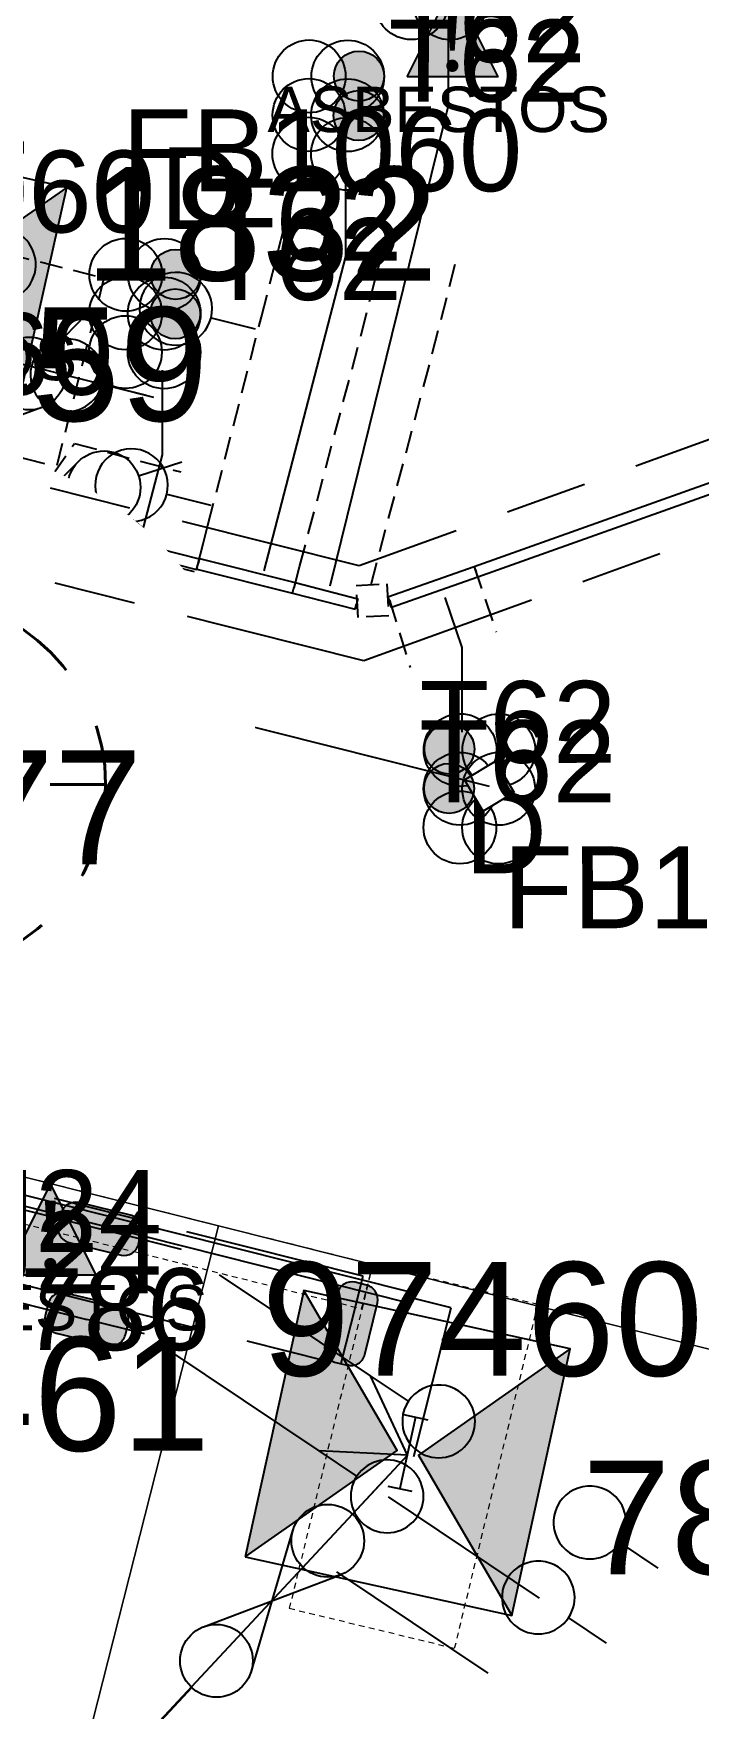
# Model space of a CAD drawing. Header units: metres. Extents: x 313711 to 315840, y 6256069 to 6257554.
# Drawn here: x 315301.02 to 315315.64, y 6256551.2 to 6256588.02 of the extents above; entities that cross this region are included whole.
import ezdxf
from ezdxf.enums import TextEntityAlignment as Align

# ---------------------------------------------------------------- set-up
doc = ezdxf.new("R2010")
doc.units = ezdxf.units.M
for name, pattern in [('Cable Exist UG', [8.2, 4, -1.2, 1.8, -1.2]), ('Dash', [5, 3, -2]), ('DASHED', [0.75, 0.5, -0.25]), ('HIDDEN', [0.375, 0.25, -0.125]), ('HIDDEN2', [0.1875, 0.125, -0.0625])]:
    doc.linetypes.add(name, pattern=pattern)
doc.layers.get('0').update_dxf_attribs({"color": 6})
for name, color, linetype in [('_User DUCT CONFIGS', 7, 'Continuous'), ('_User EARTHING', 7, 'Continuous'), ('Duct_SP_EXT', 7, 'Continuous'), ('Equip_HV_EXT', 7, 'Continuous'), ('Equip_LV_EXT', 7, 'Continuous'), ('Equip_SL_EXT', 7, 'Continuous'), ('Mains_HV_EXT', 7, 'Continuous'), ('Mains_LV_EXT', 7, 'Continuous'), ('Services_SP_EXT', 7, 'Continuous'), ('Sub_SP_EXT', 7, 'Continuous'), ('Trench_SP_EXT', 7, 'Continuous')]:
    doc.layers.add(name, color=color, linetype=linetype)
doc.layers.add('Cadastre Land Parcels_SP_EXT', color=9, linetype='Continuous', lineweight=5)
doc.layers.add('Cadastre Other Property_SP_EXT', color=9, linetype='HIDDEN', lineweight=5)
doc.layers.add('UNKNOWN_FEATURES', color=1, linetype='DASHED', plot=False)
doc.styles.add('iecNAME', font='times.ttf')
doc.styles.add('IESYMBOL1', font='isocp.shx')
doc.styles.add('SLCP_LABEL', font='arial.ttf', dxfattribs={"height": 3.5})
doc.styles.get("Standard").update_dxf_attribs({"font": 'arial.ttf'})
doc.styles.add('SWITCH_LABEL', font='arial.ttf', dxfattribs={"height": 2.5})

# ---------------------------------------------------------------- blocks, each defined once
blk = doc.blocks.new('SUB_INDOOR_EXT')
h = blk.add_hatch(color=256)
h.paths.add_polyline_path([(3, 3), (0.24, 0), (3, -3)])
h.paths.add_polyline_path([(-3, -3), (-0.24, 0), (-3, 3)])
at = {"color": 7}
for p, q in [((-0.272, 0.805), (0.272, 0.805)), ((0, 0.805), (0, -0.805)), ((-0.269, -0.805), (0.269, -0.805))]:
    blk.add_line(p, q, dxfattribs=at)
blk.add_line((1.92, -2.256), (1.92, -2.256, 0))
for points in [[(-3, -3), (-0.24, 0), (-3, 3)], [(-3, -3), (3, -3), (3, 3), (-3, 3)], [(3, 3), (0.24, 0), (3, -3)]]:
    blk.add_lwpolyline(points, close=True)
for tag, height, flags, p in [('ASSET_NUM', 2.5, 8, (2, 2)), ('STREET_CODE', 0.2, 9, (1.5, 0)), ('CONSTRUCTED_VOLTAGE', 0.2, 9, (1.5, -0.2)), ('NO_PHASES', 0.2, 9, (1.5, -0.4)), ('OPERATING_VOLTAGE', 0.2, 9, (1.5, -0.6)), ('ORIENTATION', 0.2, 9, (1.5, -0.8)), ('OWNED_BY', 0.2, 9, (1.5, -1)), ('OPERATED_BY', 0.2, 9, (1.5, -1.2)), ('MAINTAINED_BY', 0.2, 9, (1.5, -1.4)), ('SECONDARY_VOLTAGE', 0.2, 9, (1.5, -1.6)), ('STATE', 0.2, 9, (1.5, -1.8)), ('SUBSTATION_TYPE', 0.2, 9, (1.5, -2.2)), ('PARENT', 0.2, 9, (1.5, -2)), ('USAGE', 0.2, 9, (1.5, -2.4)), ('LEGEND', 0.2, 9, (1.5, -2.6)), ('STREETNAME', 0.2, 9, (1.5, -3)), ('LOCATION', 0.2, 9, (1.5, -2.8)), ('SUBURB', 0.2, 9, (1.5, -3.2)), ('NOTES', 0.2, 9, (1.5, -3.4)), ('Z', 0.2, 1, (1.5, -3.6))]:
    blk.add_attdef(tag, text='', height=height, dxfattribs=dict(flags=flags)).set_placement(p, align=Align.MIDDLE_LEFT)
blk = doc.blocks.new('DUCT_EXT')
blk.add_circle((0, 0.8), 0.8)
at = {"flags": 1}
blk.add_attdef('Z', (0, 0), '', height=0.2, dxfattribs=at)
at = {"flags": 9}
for tag, p in [('DUCT_CODE', (0, 0)), ('XSECT_TYPE', (0, -0.2)), ('FB_REFERENCE', (0, -0.4)), ('STATE', (0, -0.6)), ('NOTES', (0, -0.8))]:
    blk.add_attdef(tag, text='', height=0.2, dxfattribs=at).set_placement(p, align=Align.MIDDLE_LEFT)
blk = doc.blocks.new('CCP_EXT')
at = {"flags": 9}
for tag, p in [('OWNED_BY', (0, -1)), ('USAGE', (0, -1.2)), ('LEGEND', (0, -1.4)), ('STATE', (0, -1.8)), ('LIFE_SUPPORT', (0, -1.6)), ('NOTES', (0, -2))]:
    blk.add_attdef(tag, text='', height=0.2, dxfattribs=at).set_placement(p, align=Align.MIDDLE_LEFT)
blk.add_wipeout([(0, 0.566), (0.566, 0), (0, -0.566), (-0.566, 0)])
blk.add_lwpolyline([(-0.566, 0), (0, 0.566), (0.566, 0), (0, -0.566), (-0.566, 0)])
at = {"flags": 1}
blk.add_attdef('Z', (0, 0), '', height=0.2, dxfattribs=at)
at = {"flags": 9}
for tag, p in [('CCP_TYPE', (0, 0)), ('CONSTRUCTED_VOLTAGE', (0, -0.2)), ('NO_PHASES', (0, -0.4)), ('OPERATING_VOLTAGE', (0, -0.6)), ('ORIENTATION', (0, -0.8))]:
    blk.add_attdef(tag, text='', height=0.2, dxfattribs=at).set_placement(p, align=Align.MIDDLE_LEFT)
blk = doc.blocks.new('LV_STJ_EXT')
h = blk.add_hatch(color=256)
edge = h.paths.add_edge_path()
edge.add_ellipse((-0.586, 0.131), major_axis=(0.226, 0.226), ratio=1, start_angle=45, end_angle=135)
edge.add_line((-0.906, 0.131), (-0.906, -0.131))
edge.add_ellipse((-0.586, -0.131), major_axis=(0.226, 0.226), ratio=1, start_angle=135, end_angle=225)
edge.add_line((-0.586, -0.451), (0.586, -0.451))
edge.add_ellipse((0.586, -0.131), major_axis=(-0.226, 0.226), ratio=1, start_angle=135, end_angle=225)
edge.add_line((0.906, -0.131), (0.906, 0.131))
edge.add_ellipse((0.586, 0.131), major_axis=(-0.226, 0.226), ratio=1, start_angle=225, end_angle=315)
edge.add_line((0.586, 0.451), (-0.586, 0.451))
blk.add_lwpolyline([(-0.906, 0.131), (-0.906, -0.131, 0.414214), (-0.586, -0.451), (0.586, -0.451, 0.414214), (0.906, -0.131), (0.906, 0.131, 0.414214), (0.586, 0.451), (-0.586, 0.451, 0.414214)], format="xyb", close=True)
at = {"flags": 1}
blk.add_attdef('Z', (0, 0), '', height=0.2, dxfattribs=at)
at = {"flags": 9}
for tag, p in [('ORIENTATION', (0, 0)), ('USAGE', (0, -0.2)), ('LEGEND', (0, -0.4)), ('NOTES', (0, -0.6))]:
    blk.add_attdef(tag, text='', height=0.2, dxfattribs=at).set_placement(p, align=Align.MIDDLE_LEFT)
blk = doc.blocks.new('HV_STJ_EXT')
h = blk.add_hatch(color=256)
edge = h.paths.add_edge_path()
edge.add_ellipse((-0.586, 0.131), major_axis=(0.226, 0.226), ratio=1, start_angle=45, end_angle=135)
edge.add_line((-0.906, 0.131), (-0.906, -0.131))
edge.add_ellipse((-0.586, -0.131), major_axis=(0.226, 0.226), ratio=1, start_angle=135, end_angle=225)
edge.add_line((-0.586, -0.451), (0.586, -0.451))
edge.add_ellipse((0.586, -0.131), major_axis=(-0.226, 0.226), ratio=1, start_angle=135, end_angle=225)
edge.add_line((0.906, -0.131), (0.906, 0.131))
edge.add_ellipse((0.586, 0.131), major_axis=(-0.226, 0.226), ratio=1, start_angle=225, end_angle=315)
edge.add_line((0.586, 0.451), (-0.586, 0.451))
blk.add_lwpolyline([(-0.906, 0.131), (-0.906, -0.131, 0.414214), (-0.586, -0.451), (0.586, -0.451, 0.414214), (0.906, -0.131), (0.906, 0.131, 0.414214), (0.586, 0.451), (-0.586, 0.451, 0.414214)], format="xyb", close=True)
for tag, flags, p in [('ORIENTATION', 9, (1.5, 0)), ('USAGE', 9, (1.5, -0.2)), ('LEGEND', 9, (1.5, -0.4)), ('Z', 1, (1.5, -0.8)), ('NOTES', 9, (1.5, -0.6))]:
    blk.add_attdef(tag, text='', height=0.2, dxfattribs=dict(flags=flags)).set_placement(p, align=Align.MIDDLE_LEFT)
blk = doc.blocks.new('WARNING_FEATURE_EXT')
h = blk.add_hatch(color=2)
h.dxf.hatch_style = 1
h.paths.add_polyline_path([(0.001, 1.995), (-0.994, -0.001), (0.997, -0.001)])
at = {"color": 18, "true_color": 0x000000}
blk.add_lwpolyline([(-0.994, -0.001), (0.001, 1.995), (0.997, -0.001)], close=True, dxfattribs=at)
at = {"color": 18, "true_color": 0x000000, "insert": (0.001, 0.872), "char_height": 1.5, "attachment_point": 5, "line_spacing_factor": 1.5, "style": 'iecNAME'}
blk.add_mtext_dynamic_manual_height_columns('!', width=1.5, gutter_width=4, heights=[0], dxfattribs=at)
at = {"color": 2, "flags": 1}
for tag, p in [('STATE', (1.191, 2.008)), ('HAZMAT_ID', (1.191, 0.723))]:
    blk.add_attdef(tag, p, '', height=0.8, dxfattribs=at)
at = {"color": 2}
blk.add_attdef('WARNING_TYPE', text='', height=1, dxfattribs=at).set_placement((-4.067, -1.217), (4.875, -1.217), align=Align.ALIGNED)
at = {"color": 2, "flags": 1}
blk.add_attdef('WARNING_DESC', text='', height=0.8, dxfattribs=at).set_placement((1.191, -0.562), align=Align.MIDDLE_CENTER)
blk = doc.blocks.new('LV_UG_DFUSE_CLOSED_EXT')
for points in [[(5.04, 0.726), (2.156, -0.717)], [(5.049, -0.707), (2.156, 0.717)], [(1, 0), (0, 0)], [(6.2, 0.013), (7.2, 0.013)]]:
    blk.add_lwpolyline(points)
for centre in [(1.8, 0), (5.4, 0.011)]:
    blk.add_circle(centre, 0.8)
at = {"flags": 9}
for tag, p in [('ACTUAL_STATUS', (0, 0)), ('CONSTRUCTED_VOLTAGE', (0, -0.2)), ('NO_PHASES', (0, -0.4)), ('OPERATING_VOLTAGE', (0, -0.6)), ('ORIENTATION', (0, -0.8)), ('STATE', (0, -1)), ('SWITCH_TYPE', (0, -1.2)), ('USAGE', (0, -1.4)), ('NOTES', (0, -1.6))]:
    blk.add_attdef(tag, text='', height=0.2, dxfattribs=at).set_placement(p, align=Align.MIDDLE_LEFT)
at = {"flags": 1}
blk.add_attdef('Z', (0, 0), '', height=0.2, dxfattribs=at)
blk = doc.blocks.new('SWG_HOLEC_SU_EXT')
blk.add_line((1.8, -2), (5.8, -2))
for points in [[(1.8, -0.8, 1), (1.8, 0.8, 1)], [(5.8, -0.8, 1), (5.8, 0.8, 1)]]:
    blk.add_lwpolyline(points, format="xyb", close=True)
for points in [[(1, 0), (0, 0)], [(6.6, 0), (7.6, 0)]]:
    blk.add_lwpolyline(points)
at = {"style": 'SWITCH_LABEL', "flags": 8}
blk.add_attdef('ASSET_NUM', text='', height=2.5, rotation=179.9544, dxfattribs=at).set_placement((-2.4, 0), align=Align.MIDDLE_LEFT)
at = {"flags": 1}
blk.add_attdef('Z', (0, 0), '', height=0.2, dxfattribs=at)
at = {"flags": 9}
for tag, p in [('ACTUAL_STATUS', (0, -0.4)), ('CONSTRUCTED_VOLTAGE', (0, -0.6)), ('NO_PHASES', (0, -0.8)), ('OPERATING_VOLTAGE', (0, -1)), ('ORIENTATION', (0, -1.2)), ('OWNED_BY', (0, -1.4)), ('STATE', (0, -1.8)), ('PARENT', (0, -1.6)), ('SWITCH_TYPE', (0, -2)), ('USAGE', (0, -2.2)), ('STREETNAME', (0, -2.6)), ('LOCATION', (0, -2.4)), ('SUBURB', (0, -2.8)), ('NOTES', (0, -3))]:
    blk.add_attdef(tag, text='', height=0.2, dxfattribs=at).set_placement(p, align=Align.MIDDLE_LEFT)
at = {"style": 'SWITCH_LABEL', "flags": 9}
blk.add_attdef('STREET_CODE', text='', height=0.2, dxfattribs=at).set_placement((0, -0.2), align=Align.MIDDLE_LEFT)
blk = doc.blocks.new('CABLE_LARGE_EXT')
h = blk.add_hatch(color=256)
edge = h.paths.add_edge_path()
edge.add_arc((0, 0.55), 0.55, 0, 360)
blk.add_circle((0, 0.55), 0.55)
at = {"flags": 1}
blk.add_attdef('Z', (0, 0), '', height=0.2, dxfattribs=at)
at = {"flags": 9}
for tag, p in [('COND_CODE', (0, 0)), ('STATE', (0, -0.4)), ('FB_REFERENCE', (0, -0.2)), ('XSECT_SIZE', (0, -0.6)), ('NOTES', (0, -0.8))]:
    blk.add_attdef(tag, text='', height=0.2, dxfattribs=at).set_placement(p, align=Align.MIDDLE_LEFT)
blk = doc.blocks.new('SLCP_ZELL_EXT')
blk.add_wipeout([(-0.236, 7.5), (-0.706, 7.47), (-1.174, 7.411), (-1.637, 7.323), (-2.093, 7.206), (-2.542, 7.06), (-2.98, 6.887), (-3.407, 6.686), (-3.82, 6.459), (-4.218, 6.206), (-4.599, 5.929), (-4.962, 5.629), (-5.306, 5.306), (-5.629, 4.962), (-5.929, 4.599), (-6.206, 4.218), (-6.459, 3.82), (-6.686, 3.407), (-6.887, 2.98), (-7.06, 2.542), (-7.206, 2.093), (-7.323, 1.637), (-7.411, 1.174), (-7.47, 0.706), (-7.5, 0.236), (-7.5, -0.236), (-7.47, -0.706), (-7.411, -1.174), (-7.323, -1.637), (-7.206, -2.093), (-7.06, -2.542), (-6.887, -2.98), (-6.686, -3.407), (-6.459, -3.82), (-6.206, -4.218), (-5.929, -4.599), (-5.629, -4.962), (-5.306, -5.306), (-4.962, -5.629), (-4.599, -5.929), (-4.218, -6.206), (-3.82, -6.459), (-3.407, -6.686), (-2.98, -6.887), (-2.542, -7.06), (-2.093, -7.206), (-1.637, -7.323), (-1.174, -7.411), (-0.706, -7.47), (-0.236, -7.5), (0.236, -7.5), (0.706, -7.47), (1.174, -7.411), (1.637, -7.323), (2.093, -7.206), (2.542, -7.06), (2.98, -6.887), (3.407, -6.686), (3.82, -6.459), (4.218, -6.206), (4.599, -5.929), (4.962, -5.629), (5.306, -5.306), (5.629, -4.962), (5.929, -4.599), (6.206, -4.218), (6.459, -3.82), (6.686, -3.407), (6.887, -2.98), (7.06, -2.542), (7.206, -2.093), (7.323, -1.637), (7.411, -1.174), (7.47, -0.706), (7.5, -0.236), (7.5, 0.236), (7.47, 0.706), (7.411, 1.174), (7.323, 1.637), (7.206, 2.093), (7.06, 2.542), (6.887, 2.98), (6.686, 3.407), (6.459, 3.82), (6.206, 4.218), (5.929, 4.599), (5.629, 4.962), (5.306, 5.306), (4.962, 5.629), (4.599, 5.929), (4.218, 6.206), (3.82, 6.459), (3.407, 6.686), (2.98, 6.887), (2.542, 7.06), (2.093, 7.206), (1.637, 7.323), (1.174, 7.411), (0.706, 7.47), (0.236, 7.5)])
at = {"linetype": 'Dash', "lineweight": 40, "ltscale": 0.7}
for p, q in [((0, 4.109), (0, -4.109)), ((-4.109, 0), (4.109, 0))]:
    blk.add_line(p, q, dxfattribs=at)
blk.add_circle((0, 0), 4.109, dxfattribs=at)
at = {"lineweight": 40, "style": 'IESYMBOL1'}
for s, p in [('P', (-1.604, 0)), ('Z', (1.702, 0)), ('60', (-1.612, -3.312))]:
    blk.add_text(s, height=2, dxfattribs=at).set_placement(p, align=Align.BOTTOM_CENTER)
at = {"style": 'SLCP_LABEL'}
for tag, height, flags, p in [('ASSET_NUM', 2.5, 8, (2, 2)), ('STREET_CODE', 0.2, 9, (0, -0.2))]:
    blk.add_attdef(tag, text='', height=height, dxfattribs=dict(at, flags=flags)).set_placement(p, align=Align.MIDDLE_LEFT)
at = {"flags": 1}
blk.add_attdef('Z', (0, 0), '', height=0.2, dxfattribs=at)
at = {"flags": 9}
for tag, p in [('CONSTRUCTED_VOLTAGE', (0, -0.4)), ('CONTROL_TYPE', (0, -0.6)), ('NO_PHASES', (0, -0.8)), ('OPERATING_VOLTAGE', (0, -1)), ('ORIENTATION', (0, -1.2)), ('OWNED_BY', (0, -1.4)), ('USAGE', (0, -1.6)), ('LOCATION', (0, -1.8)), ('STATE', (0, -2)), ('NOTES', (0, -2.2))]:
    blk.add_attdef(tag, text='', height=0.2, dxfattribs=at).set_placement(p, align=Align.MIDDLE_LEFT)

msp = doc.modelspace()

# ---------------------------------------------------------------- linework, layer by layer
at = {"layer": '_User DUCT CONFIGS'}
for points in [[(315310.133, 6256588.292), (315310.133, 6256586.429), (315307.533, 6256575.869)], [(315307.877, 6256584.982), (315307.877, 6256583.119), (315306.082, 6256576.21)], [(315303.844, 6256580.621), (315303.844, 6256578.758), (315303.351, 6256576.88)], [(315310.441, 6256572.657), (315310.44, 6256574.52), (315310.072, 6256575.617)]]:
    msp.add_lwpolyline(points, dxfattribs=at)
at = {"layer": 'Cadastre Land Parcels_SP_EXT', "linetype": 'Continuous'}
msp.add_lwpolyline([(315277.568, 6256602.036), (315262.882, 6256544.759), (315261.973, 6256541.215), (315282.662, 6256536.014), (315280.463, 6256539.71), (315286.514, 6256563.328), (315290.231, 6256565.54), (315305.082, 6256561.808), (315322.818, 6256557.349), (315339.07, 6256553.264), (315332.073, 6256525.481), (315331.989, 6256525.145), (315331.83, 6256524.837), (315331.602, 6256524.572), (315331.315, 6256524.359), (315330.984, 6256524.206), (315330.585, 6256524.151), (315330.226, 6256524.111), (315329.854, 6256524.154), (315336.032, 6256522.601), (315342.385, 6256552.434), (315357.444, 6256548.648), (315376.281, 6256543.913)], dxfattribs=at)
for points in [[(315305.082, 6256561.808), (315290.231, 6256565.54), (315286.514, 6256563.328), (315280.463, 6256539.71), (315282.662, 6256536.014), (315297.572, 6256532.267), (315305.082, 6256561.808)], [(315322.818, 6256557.349), (315305.082, 6256561.808), (315297.572, 6256532.267), (315315.676, 6256527.716), (315322.818, 6256557.349)]]:
    msp.add_lwpolyline(points, close=True, dxfattribs=at)
at = {"layer": 'Cadastre Other Property_SP_EXT', "linetype": 'HIDDEN2'}
for points in [[(315290.231, 6256565.54), (315289.013, 6256564.815), (315308.232, 6256559.984), (315308.476, 6256560.954), (315290.231, 6256565.54)], [(315308.476, 6256560.954), (315306.641, 6256553.398), (315310.278, 6256552.52), (315312.112, 6256560.077), (315308.476, 6256560.954)]]:
    msp.add_lwpolyline(points, close=True, dxfattribs=at)
at = {"layer": 'Duct_SP_EXT'}
for p, q in [((315360.646, 6256594.102), (315310.707, 6256576.294)), ((315360.727, 6256593.876), (315310.788, 6256576.068)), ((315301.169, 6256577.107), (315301.198, 6256577.223)), ((315301.169, 6256577.107), (315304.602, 6256576.234)), ((315301.228, 6256577.339), (315301.198, 6256577.223)), ((315301.228, 6256577.339), (315304.661, 6256576.467)), ((315304.661, 6256576.467), (315304.632, 6256576.351)), ((315304.668, 6256576.474), (315304.639, 6256576.358)), ((315304.668, 6256576.474), (315306.768, 6256575.949)), ((315304.602, 6256576.234), (315304.632, 6256576.351)), ((315304.61, 6256576.241), (315304.639, 6256576.358)), ((315304.61, 6256576.241), (315306.71, 6256575.716)), ((315310.708, 6256576.295), (315308.809, 6256575.627)), ((315310.787, 6256576.068), (315308.889, 6256575.4)), ((315310.707, 6256576.294), (315310.748, 6256576.181)), ((315310.708, 6256576.295), (315310.748, 6256576.181)), ((315310.788, 6256576.068), (315310.748, 6256576.181)), ((315310.787, 6256576.068), (315310.748, 6256576.181)), ((315306.709, 6256575.716), (315306.739, 6256575.832)), ((315306.709, 6256575.716), (315308.09, 6256575.36)), ((315306.71, 6256575.716), (315306.739, 6256575.832)), ((315306.768, 6256575.949), (315306.739, 6256575.832)), ((315306.769, 6256575.949), (315306.739, 6256575.832)), ((315306.769, 6256575.949), (315308.15, 6256575.593)), ((315308.09, 6256575.36), (315308.12, 6256575.477)), ((315308.15, 6256575.593), (315308.12, 6256575.477)), ((315308.809, 6256575.627), (315308.849, 6256575.514)), ((315308.889, 6256575.4), (315308.849, 6256575.514)), ((315289.164, 6256565.417), (315309.32, 6256560.35)), ((315289.106, 6256565.184), (315309.262, 6256560.117)), ((315309.262, 6256560.117), (315309.291, 6256560.234)), ((315309.32, 6256560.35), (315309.291, 6256560.234))]:
    msp.add_line(p, q, dxfattribs=at)
at = {"layer": 'Mains_HV_EXT', "linetype": 'Cable Exist UG'}
for points in [[(315309.241, 6256556.763), (315308.43, 6256558.509), (315304.274, 6256561.289), (315302.476, 6256561.741)], [(315309.241, 6256556.763), (315307.297, 6256556.861), (315303.455, 6256559.433), (315302.186, 6256559.751)]]:
    msp.add_lwpolyline(points, dxfattribs=at)
at = {"layer": 'Services_SP_EXT'}
msp.add_lwpolyline([(315309.241, 6256556.763), (315290.853, 6256537.057)], dxfattribs=at)
at = {"layer": 'Trench_SP_EXT', "linetype": 'Cable Exist UG'}
msp.add_lwpolyline([(315309.377, 6256556.737), (315310.199, 6256560.006), (315309.291, 6256560.234)], dxfattribs=at)
at = {"layer": 'UNKNOWN_FEATURES'}
for points in [[(315292.168, 6256574.946), (315294.612, 6256584.643), (315302.565, 6256582.645), (315300.121, 6256572.948), (315292.168, 6256574.946)], [(315304.629, 6256576.344), (315304.747, 6256576.802), (315304.852, 6256577.212), (315306.027, 6256581.789), (315306.553, 6256583.839)], [(315306.747, 6256575.83), (315306.866, 6256576.294), (315308.221, 6256581.398), (315308.736, 6256583.406)], [(315308.439, 6256575.904), (315309.794, 6256581.008), (315310.304, 6256582.995)], [(315300.56, 6256577.821), (315301.019, 6256577.703), (315301.915, 6256579.007), (315304.104, 6256578.423), (315304.253, 6256578.383)], [(315310.704, 6256576.293), (315311.192, 6256574.858)], [(315308.115, 6256575.887), (315308.784, 6256575.923), (315308.828, 6256575.22), (315308.154, 6256575.182), (315308.115, 6256575.887)], [(315308.846, 6256575.561), (315309.299, 6256574.082)], [(315299.231, 6256573.104), (315302.645, 6256572.227)]]:
    msp.add_lwpolyline(points, dxfattribs=at)

# ---------------------------------------------------------------- block references
at = {"layer": '_User DUCT CONFIGS'}
for name, p, rotation in [('DUCT_EXT', (315310.126, 6256588.682), 89.74897637164274), ('DUCT_EXT', (315310.976, 6256588.678), 89.74897637164274), ('DUCT_EXT', (315307.878, 6256587.073), 89.74897637164274), ('DUCT_EXT', (315308.728, 6256587.069), 89.74897637164274), ('CABLE_LARGE_EXT', (315308.724, 6256587.081), 89.74897637164274), ('DUCT_EXT', (315307.874, 6256586.223), 89.74897637164274), ('DUCT_EXT', (315308.724, 6256586.219), 89.74897637164274), ('CABLE_LARGE_EXT', (315308.716, 6256586.214), 89.74897637164274), ('DUCT_EXT', (315307.87, 6256585.373), 89.74897637164274), ('DUCT_EXT', (315308.72, 6256585.369), 89.74897637164274), ('DUCT_EXT', (315303.845, 6256582.711), 89.74897637164274), ('DUCT_EXT', (315304.695, 6256582.707), 89.74897637164274), ('CABLE_LARGE_EXT', (315304.691, 6256582.719), 89.74897637164274), ('DUCT_EXT', (315303.841, 6256581.861), 89.74897637164274), ('DUCT_EXT', (315304.691, 6256581.857), 89.74897637164274), ('CABLE_LARGE_EXT', (315304.683, 6256581.852), 89.74897637164274), ('DUCT_EXT', (315303.837, 6256581.011), 89.74897637164274), ('DUCT_EXT', (315304.687, 6256581.007), 89.74897637164274), ('DUCT_EXT', (315309.599, 6256572.269), 269.7880799912706), ('DUCT_EXT', (315310.449, 6256572.266), 269.7880799912706), ('DUCT_EXT', (315309.596, 6256571.419), 269.7880799912706), ('DUCT_EXT', (315310.446, 6256571.416), 269.7880799912706), ('DUCT_EXT', (315309.593, 6256570.569), 269.7880799912706), ('DUCT_EXT', (315310.443, 6256570.566), 269.7880799912706)]:
    msp.add_blockref(name, p, dxfattribs=dict(at, rotation=rotation))
at = {"layer": '_User EARTHING'}
ref = msp.add_blockref('WARNING_FEATURE_EXT', (315310.228, 6256587.069), dxfattribs=at)
ref.add_attrib('WARNING_TYPE', 'ASBESTOS', (315306.161, 6256585.852), dxfattribs={"layer": '0', "color": 2, "height": 1})
ref = msp.add_blockref('WARNING_FEATURE_EXT', (315298.51, 6256581.613), dxfattribs=at)
ref.add_attrib('WARNING_TYPE', 'ASBESTOS', (315294.444, 6256580.396), dxfattribs={"layer": '0', "color": 2, "height": 1})
ref = msp.add_blockref('WARNING_FEATURE_EXT', (315301.386, 6256560.724), dxfattribs=at)
ref.add_attrib('WARNING_TYPE', 'ASBESTOS', (315297.319, 6256559.507), dxfattribs={"layer": '0', "color": 2, "height": 1})
at = {"layer": 'Equip_HV_EXT'}
ref = msp.add_blockref('SWG_HOLEC_SU_EXT', (315298.52, 6256583.38), dxfattribs=dict(at, rotation=345.8987404661743))
ref.add_attrib('ASSET_NUM', '79461', dxfattribs={"layer": '0', "height": 2.5, "style": 'SWITCH_LABEL'}).set_placement((315296.121, 6256584.63), align=Align.BOTTOM_CENTER)
ref = msp.add_blockref('SWG_HOLEC_SU_EXT', (315296.121, 6256581.921), dxfattribs=dict(at, rotation=345.8987404661743))
ref.add_attrib('ASSET_NUM', '79462', dxfattribs={"layer": '0', "height": 2.5, "style": 'SWITCH_LABEL'}).set_placement((315293.722, 6256583.171), align=Align.MIDDLE_RIGHT)
ref = msp.add_blockref('SWG_HOLEC_SU_EXT', (315297.546, 6256579.501), dxfattribs=dict(at, rotation=345.8987404661743))
ref.add_attrib('ASSET_NUM', '79459', dxfattribs={"layer": '0', "height": 2.5, "style": 'SWITCH_LABEL'}).set_placement((315295.147, 6256580.751), align=Align.MIDDLE_LEFT)
ref = msp.add_blockref('SWG_HOLEC_SU_EXT', (315297.176, 6256578.049), dxfattribs=dict(at, rotation=345.8528722189445))
ref.add_attrib('ASSET_NUM', '79458', dxfattribs={"layer": '0', "height": 2.5, "style": 'SWITCH_LABEL'}).set_placement((315294.777, 6256579.298), align=Align.MIDDLE_RIGHT)
ref = msp.add_blockref('SWG_HOLEC_SU_EXT', (315294.8, 6256576.583), dxfattribs=dict(at, rotation=345.8528722189445))
ref.add_attrib('ASSET_NUM', '79457', dxfattribs={"layer": '0', "height": 2.5, "style": 'SWITCH_LABEL'}).set_placement((315292.401, 6256577.833), align=Align.MIDDLE_RIGHT)
ref = msp.add_blockref('SWG_HOLEC_SU_EXT', (315296.202, 6256574.169), dxfattribs=dict(at, rotation=345.8031258511877))
ref.add_attrib('ASSET_NUM', '79455', dxfattribs={"layer": '0', "height": 2.5, "style": 'SWITCH_LABEL'}).set_placement((315293.803, 6256575.419), align=Align.TOP_CENTER)
at = {"layer": 'Equip_HV_EXT', "rotation": 166.4576981086549}
for p in [(315302.476, 6256561.741), (315302.186, 6256559.751)]:
    msp.add_blockref('HV_STJ_EXT', p, dxfattribs=at)
at = {"layer": 'Equip_HV_EXT'}
ref = msp.add_blockref('SWG_HOLEC_SU_EXT', (315308.43, 6256558.509), dxfattribs=dict(at, rotation=326.2117939188656))
ref.add_attrib('ASSET_NUM', '97460', dxfattribs={"layer": '0', "height": 2.5, "style": 'SWITCH_LABEL'}).set_placement((315306.031, 6256559.759), align=Align.MIDDLE_LEFT)
ref = msp.add_blockref('SWG_HOLEC_SU_EXT', (315307.297, 6256556.861), dxfattribs=dict(at, rotation=326.2117939374127))
ref.add_attrib('ASSET_NUM', '97461', dxfattribs={"layer": '0', "height": 2.5, "style": 'SWITCH_LABEL'}).set_placement((315304.898, 6256558.111), align=Align.MIDDLE_RIGHT)
at = {"layer": 'Equip_LV_EXT'}
for name, p, rotation in [('LV_UG_DFUSE_CLOSED_EXT', (315297.197, 6256576.639), 46.20607663998214), ('LV_UG_DFUSE_CLOSED_EXT', (315297.438, 6256576.353), 18.10373404346148), ('LV_UG_DFUSE_CLOSED_EXT', (315297.234, 6256575.534), 313.5113282577204), ('LV_STJ_EXT', (315308.002, 6256559.653), 76.43181382500394), ('LV_UG_DFUSE_CLOSED_EXT', (315308.715, 6256556.199), 226.9823204533884)]:
    msp.add_blockref(name, p, dxfattribs=dict(at, rotation=rotation))
at = {"layer": 'Sub_SP_EXT'}
ref = msp.add_blockref('SUB_INDOOR_EXT', (315298.167, 6256582.363), dxfattribs=dict(at, rotation=347.3693749015836))
ref.add_attrib('ASSET_NUM', '1832', dxfattribs={"layer": '0', "height": 2.5}).set_placement((315302.146, 6256583.838), align=Align.MIDDLE_LEFT)
ref = msp.add_blockref('SUB_INDOOR_EXT', (315296.695, 6256576.162), dxfattribs=dict(at, rotation=347.078360940392))
ref.add_attrib('ASSET_NUM', '1832', dxfattribs={"layer": '0', "height": 2.5}).set_placement((315297.498, 6256570.72), align=Align.MIDDLE_LEFT)
ref = msp.add_blockref('SUB_INDOOR_EXT', (315309.247, 6256556.815), dxfattribs=dict(at, rotation=347.628544772892))
ref.add_attrib('ASSET_NUM', '7807', dxfattribs={"layer": '0', "height": 2.5}).set_placement((315313.085, 6256555.394), align=Align.MIDDLE_LEFT)

# ---------------------------------------------------------------- texts
at = {"layer": '_User DUCT CONFIGS'}
for s, p in [('T62', (315308.83, 6256587.389)), ('T62', (315308.822, 6256586.522)), ('FB1060', (315302.961, 6256584.552)), ('FB1060', (315294.888, 6256583.646)), ('D', (315303.793, 6256583.72)), ('T62', (315304.797, 6256583.027)), ('T62', (315304.789, 6256582.16)), ('FB1060', (315293.967, 6256580.077)), ('U24', (315299.23, 6256561.233)), ('U24', (315299.23, 6256560.326)), ('FB786', (315297.5, 6256559.074))]:
    msp.add_text(s, height=1.8, dxfattribs=at).set_placement(p)
for s, p in [('D', (315310.495, 6256569.557)), ('FB1060', (315311.341, 6256568.347))]:
    msp.add_text(s, height=1.8, rotation=0.0391, dxfattribs=at).set_placement(p)

# ---------------------------------------------------------------- next in the draw order: block references
at = {"layer": 'Services_SP_EXT', "rotation": 165.898406500018}
msp.add_blockref('CCP_EXT', (315311.04, 6256571.473), dxfattribs=at)

# ---------------------------------------------------------------- next in the draw order: linework, layer by layer
at = {"layer": 'Services_SP_EXT'}
msp.add_lwpolyline([(315296.689, 6256576.109), (315297.974, 6256574.755), (315311.04, 6256571.473)], dxfattribs=at)

# ---------------------------------------------------------------- next in the draw order: block references
at = {"layer": '_User DUCT CONFIGS', "rotation": 269.7880799912706}
for p in [(315309.611, 6256572.291), (315309.604, 6256571.424)]:
    msp.add_blockref('CABLE_LARGE_EXT', p, dxfattribs=at)

# ---------------------------------------------------------------- next in the draw order: texts
at = {"layer": '_User DUCT CONFIGS'}
for p in [(315309.505, 6256571.983), (315309.498, 6256571.116)]:
    msp.add_text('T62', height=1.8, rotation=0.0391, dxfattribs=at).set_placement(p)

# ---------------------------------------------------------------- next in the draw order: block references
at = {"layer": 'Equip_SL_EXT'}
ref = msp.add_blockref('SLCP_ZELL_EXT', (315298.493, 6256571.507), dxfattribs=at)
ref.add_attrib('ASSET_NUM', '477', dxfattribs={"layer": '0', "height": 2.5, "style": 'SLCP_LABEL'}).set_placement((315300.493, 6256572.257), align=Align.TOP_CENTER)

# ---------------------------------------------------------------- next in the draw order: linework, layer by layer
at = {"layer": 'Mains_HV_EXT', "linetype": 'Cable Exist UG'}
for points in [[(315296.689, 6256576.109), (315296.202, 6256574.169), (315286.798, 6256576.52), (315284.193, 6256566.337), (315302.476, 6256561.741)], [(315283.148, 6256562.279), (315283.696, 6256564.399), (315302.186, 6256559.751)]]:
    msp.add_lwpolyline(points, dxfattribs=at)
at = {"layer": 'Mains_LV_EXT', "linetype": 'Cable Exist UG'}
for points in [[(315377.387, 6256672.043), (315376.408, 6256668.059), (315363.829, 6256620.799), (315356.591, 6256593.775), (315308.175, 6256576.317), (315299.079, 6256578.602), (315296.689, 6256576.109)], [(315379.808, 6256665.088), (315377.35, 6256663.867), (315358.254, 6256592.249), (315308.279, 6256574.228), (315298.473, 6256576.692), (315296.689, 6256576.109)], [(315308.002, 6256559.653), (315308.264, 6256560.698), (315285.253, 6256566.482), (315287.528, 6256575.344), (315295.958, 6256573.199), (315296.689, 6256576.109)], [(315284.204, 6256562.368), (315284.757, 6256564.545), (315307.777, 6256558.759), (315308.002, 6256559.653)]]:
    msp.add_lwpolyline(points, dxfattribs=at)

doc.saveas('drawing.dxf')
